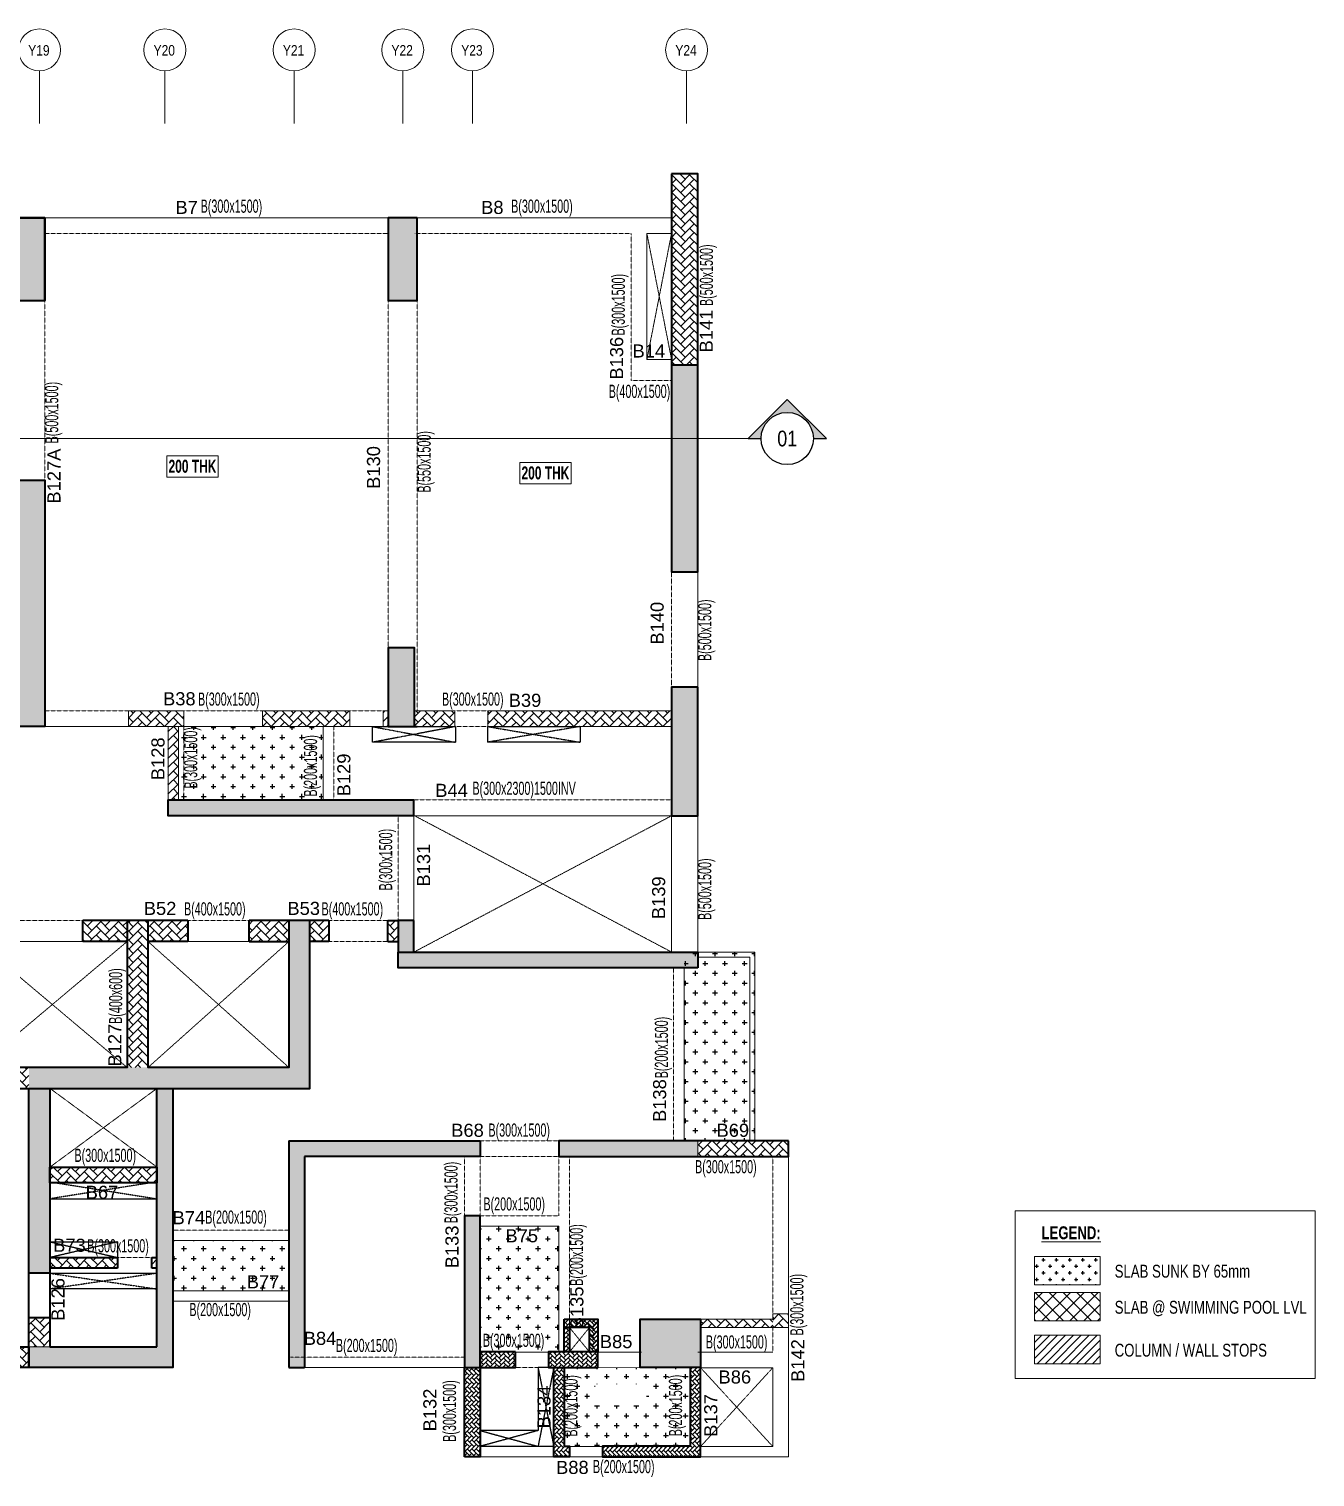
# Model space of a CAD drawing. Header units: millimetres. Extents: x 369 to 69813, y 228 to 29651.
# Drawn here: x 45296 to 69813, y 2037 to 29651 of the extents above; entities that cross this region are included whole.
import ezdxf
from ezdxf.enums import TextEntityAlignment as Align

# ---------------------------------------------------------------- set-up
doc = ezdxf.new("R2010")
doc.units = ezdxf.units.MM
for name, pattern in [('ACAD_ISO04W100', [30, 24, -3, 0, -3]), ('Grid Line', [2222.5, 1270, -317.5, 317.5, -317.5]), ('HIDDEN', [0.375, 0.25, -0.125])]:
    doc.linetypes.add(name, pattern=pattern)
for name, color, linetype, lineweight in [('A-ANNO-TAGS-SECT', 4, 'ACAD_ISO04W100', 25), ('A-FLOR-IDEN', 11, 'Continuous', 9), ('A-GRIDS', 8, 'Continuous', 9), ('A-HIDD-ABVE', 8, 'HIDDEN', 20), ('G-ANNO-TEXT', 231, 'Continuous', 9), ('S-BEAM', 7, 'Continuous', 18), ('S-BEAM-IDEN', 2, 'Continuous', 9), ('S-COL HATCH', 9, 'Continuous', 0), ('S-COLS', 5, 'Continuous', 35), ('S-GRIDS', 8, 'Continuous', 9), ('S-WALL', 4, 'Continuous', 18)]:
    doc.layers.add(name, color=color, linetype=linetype, lineweight=lineweight)
for name, color, linetype in [('Beam Nos', 7, 'Continuous'), ('changes', 7, 'Continuous'), ('CUTOUT', 4, 'Continuous'), ('SUNK SLAB', 8, 'Continuous')]:
    doc.layers.add(name, color=color, linetype=linetype)
doc.styles.add('Arial Narrow', font='ARIALN.TTF', dxfattribs={"height": 400})
doc.styles.add('Dim.s & Anno.(Misc.)', font='ARIALN.TTF')
doc.styles.add('SC-BBS1', font='SansSerif')
doc.styles.add('Swis721 LtCn BT', font='swisscl.ttf', dxfattribs={"width": 0.9, "height": 233.355162})
doc.styles.add('Swis721 LtCn BT_2', font='swisscl.ttf', dxfattribs={"height": 244.992296})
doc.styles.add('Swis721 LtCn BT_B', font='', dxfattribs={"width": 0.9, "height": 246.918336})
doc.styles.get('Swis721 LtCn BT_B').set_extended_font_data('Swis721 LtCn BT', bold=True)
pattern_1 = [(315, (-31091886.604, 20694843.886), (84.85281374, -1e-14), [180, -60]), (45, (-31091844.18, 20694801.46), (84.85281374, -2e-14), [180, -60])]
pattern_2 = [(45, (-31789576.34, 20738932.61), (0, 169.7056275), [360, -120]), (135, (-31789491.49, 20739017.46), (1e-14, 169.7056275), [360, -120])]
pattern_3 = [(0, (-31349234.42, 21120579.93), (187.5, 187.5), [93.75, -281.25]), (90, (-31349187.55, 21120533.05), (-187.5, 187.5), [93.75, -281.25])]
pattern_4 = [(45, (-31606066.84, 20756004.4), (0, 169.7056275), [360, -120]), (135, (-31605981.99, 20756089.26), (1e-14, 169.7056275), [360, -120])]

# ---------------------------------------------------------------- blocks, each defined once
blk = doc.blocks.new('A$C6614787e')
at = {"layer": 'S-COL HATCH'}
h = blk.add_hatch(dxfattribs=at)
h.set_pattern_fill('AR-HBONE', color=256, scale=15)
h.set_pattern_definition([(45, (-31102020.92, 20625022.12), (0, 84.85281374), [180, -60]), (135, (-31101978.495, 20625064.55), (7e-15, 84.85281374), [180, -60])])
h.paths.add_polyline_path([(2600, 2625), (1960, 2625), (1960, 2000), (2120, 2000), (2120, 2466), (2600, 2466)])
h = blk.add_hatch(dxfattribs=at)
h.set_pattern_fill('AR-HBONE', color=256, scale=15)
h.set_pattern_definition([(45, (0, 0), (0, 84.8528), [180, -60]), (135, (42.426, 42.426), (7e-15, 84.8528), [180, -60])])
h.paths.add_polyline_path([(2600, 2466), (2500, 2466), (2500, 2000), (2600, 2000)])
h = blk.add_hatch(dxfattribs=at)
h.set_pattern_fill('AR-HBONE', color=256, scale=15)
h.set_pattern_definition([(45, (-31364182.66, 21103765.56), (0, 84.85281374), [180, -60]), (135, (-31364140.23, 21103807.99), (7e-15, 84.85281374), [180, -60])])
h.paths.add_polyline_path([(2900, 1700), (2900, 2000), (1960, 2000), (1960, 1700)])
h = blk.add_hatch(dxfattribs=at)
h.set_pattern_fill('AR-HBONE', color=256, scale=15)
h.set_pattern_definition([(45, (-31362782.653, 21103765.56), (0, 84.85281374), [180, -60]), (135, (-31362740.227, 21103807.99), (7e-15, 84.85281374), [180, -60])])
h.paths.add_polyline_path([(4200, 1700), (4200, 2000), (3530, 2000), (3530, 1700)])
h = blk.add_hatch(dxfattribs=at)
h.set_pattern_fill('AR-HBONE', color=256, scale=15, angle=-90)
h.set_pattern_definition(pattern_1)
edge = h.paths.add_edge_path()
edge.add_line((200, 1700), (200, 200))
edge.add_line((200, 200), (1870, 200))
edge.add_line((1870, 200), (1870, 0))
edge.add_line((1870, 0), (0, 0))
edge.add_line((0, 0), (0, 1700))
edge.add_line((0, 1700), (200, 1700))
h = blk.add_hatch(dxfattribs=at)
h.set_pattern_fill('AR-HBONE', color=256, scale=15, angle=-90)
h.set_pattern_definition(pattern_1)
h.paths.add_polyline_path([(2600, 200), (2500, 200), (2500, 0), (2800, 0), (2800, 1700), (2600, 1700)])
h = blk.add_hatch(dxfattribs=at)
h.set_pattern_fill('AR-HBONE', color=256, scale=15, angle=-90)
h.set_pattern_definition([(315, (21106265.21, 31371048.637), (84.85281374, -2e-14), [180, -60]), (45, (21106307.64, 31371006.21), (84.85281374, -2e-14), [180, -60])])
h.paths.add_polyline_path([(4200, 0), (4500, 0), (4500, 1700), (4200, 1700)])
at = {"layer": 'S-COLS', "elevation": 0}
for points in [[(2600, 2625), (1960, 2625), (1960, 2000), (2120, 2000), (2120, 2466), (2600, 2466), (2600, 2625)], [(200, 1700), (200, 200), (1870, 200), (1870, 0), (0, 0), (0, 1700), (200, 1700)]]:
    blk.add_lwpolyline(points, dxfattribs=at)
for points in [[(2600, 2466), (2500, 2466), (2500, 2000), (2600, 2000)], [(1960, 2000), (2900, 2000), (2900, 1700), (1960, 1700)], [(3530, 2000), (4200, 2000), (4200, 1700), (3530, 1700)], [(2600, 200), (2500, 200), (2500, 0), (2800, 0), (2800, 1700), (2600, 1700)], [(4500, 0), (4500, 1700), (4200, 1700), (4200, 0)]]:
    blk.add_lwpolyline(points, close=True, dxfattribs=at)
blk = doc.blocks.new('*U11')
blk.add_hatch(color=256).paths.add_polyline_path([(5, 0), (7.5, 0), (0, 7.5), (-7.5, 0), (-5, 0, -0.414214), (0, 5, -0.414214)])
at = {"lineweight": 20, "ltscale": 50}
blk.add_line((-5, 0), (-397.5, 0), dxfattribs=at)
at = {"linetype": 'Continuous'}
blk.add_lwpolyline([(5, 0), (7.5, 0), (0, 7.5), (-7.5, 0), (-5, 0)], dxfattribs=at)
blk.add_circle((0, 0), 5, dxfattribs=at)
at = {"color": 7, "style": 'Dim.s & Anno.(Misc.)'}
blk.add_attdef('SECTION-LETTER', text='', height=3, dxfattribs=at).set_placement((0, 0), align=Align.MIDDLE_CENTER)
blk = doc.blocks.new('Grid - Type 1 Structural-6743905-11TH FLOOR LVL')
at = {"layer": 'A-GRIDS'}
blk.add_circle((0, 0), 4, dxfattribs=at)
blk = doc.blocks.new('A$Cf2260b48')
at = {"layer": 'S-GRIDS', "linetype": 'Grid Line'}
for p, q in [((-7583, 18003), (-7583, 19003)), ((-3500, 18003), (-3500, 19003)), ((-2170, 18003), (-2170, 19003)), ((-100, 18003), (-100, 19003)), ((2365, 18003), (2365, 19003)), ((4755, 18003), (4755, 19003)), ((6135, 18003), (6135, 19003)), ((9385, 18003), (9385, 19003)), ((11955, 18003), (11955, 19003)), ((12705, 16262), (12705, 19003)), ((15455, 18003), (15455, 19003)), ((22055, 18003), (22055, 19003)), ((24805, 18003), (24805, 19003)), ((25555, 18003), (25555, 19003)), ((28125, 18003), (28125, 19003)), ((31375, 18003), (31375, 19003)), ((32755, 18003), (32755, 19003)), ((35145, 18003), (35145, 19003)), ((37610, 18003), (37610, 19003)), ((39680, 18003), (39680, 19003)), ((41010, 18003), (41010, 19003)), ((45092, 18003), (45092, 19003)), ((-10572, 9150), (-11572, 9150)), ((-10572, 5000), (-11572, 5000)), ((-10572, -200), (-11572, -200)), ((-10572, -1500), (-11572, -1500)), ((-10572, -5525), (-11572, -5525))]:
    blk.add_line(p, q, dxfattribs=at)
at = {"layer": 'A-GRIDS', "xscale": 99.99999999999991, "yscale": 99.99999999999991, "zscale": 99.99999999999991}
for p in [(-7583, 19403), (-3500, 19403), (-2170, 19403), (-100, 19403), (2365, 19403), (4755, 19403), (6135, 19403), (9385, 19403), (11955, 19403), (12705, 19403), (15455, 19403), (22055, 19403), (24805, 19403), (25555, 19403), (28125, 19403), (31375, 19403), (32755, 19403), (35145, 19403), (37610, 19403), (39680, 19403), (41010, 19403), (45092, 19403)]:
    blk.add_blockref('Grid - Type 1 Structural-6743905-11TH FLOOR LVL', p, dxfattribs=at)
at = {"layer": 'A-GRIDS', "xscale": 99.99999999999991, "yscale": 99.99999999999991, "zscale": 99.99999999999991, "rotation": 89.99999999999982}
for p in [(-11972, 9150), (-11972, 5000), (-11972, -200), (-11972, -1500), (-11972, -5525)]:
    blk.add_blockref('Grid - Type 1 Structural-6743905-11TH FLOOR LVL', p, dxfattribs=at)
at = {"layer": 'A-GRIDS', "lineweight": 18, "char_height": 200, "attachment_point": 1, "style": 'Arial Narrow'}
for s, insert, width in [('Y3', (-7732, 19495), 352.74), ('Y4', (-3649, 19495), 352.74), ('Y5', (-2319, 19495), 352.74), ('Y6', (-249, 19495), 352.74), ('Y7', (2216, 19495), 352.74), ('Y8', (4606, 19495), 352.74), ('Y9', (5986, 19495), 352.74), ('Y10', (9170, 19495), 513.08), ('Y11', (11740, 19495), 513.08), ('Y12', (12490, 19495), 513.08), ('Y13', (15240, 19495), 513.08), ('Y14', (21840, 19495), 513.08), ('Y15', (24590, 19495), 513.08), ('Y16', (25340, 19495), 513.08), ('Y17', (27910, 19495), 513.08), ('Y18', (31160, 19495), 513.08), ('Y19', (32540, 19495), 513.08), ('Y20', (34930, 19495), 513.08), ('Y21', (37395, 19495), 513.08), ('Y22', (39465, 19495), 513.08), ('Y23', (40795, 19495), 513.08), ('Y24', (44877, 19495), 513.08), ('X2', (-12119, 9244), 352.74), ('X3', (-12119, 5094), 352.74), ('X4', (-12119, -106), 352.74), ('X5', (-12119, -1406), 352.74), ('X6', (-12119, -5431), 352.74)]:
    blk.add_mtext(s, dxfattribs=dict(at, insert=insert, width=width))
blk = doc.blocks.new('A$Cfa8a0a46')
at = {"layer": 'CUTOUT', "color": 8, "linetype": 'HIDDEN'}
for p, q in [((11520, 3100), (9830, 2800)), ((9830, 3100), (11520, 2811)), ((12680, 3100), (12150, 2800)), ((12150, 3100), (12680, 2800)), ((34180, 3100), (34710, 2800)), ((34710, 3100), (34180, 2800)), ((35340, 3100), (37030, 2800)), ((37030, 3100), (35340, 2811)), ((880, 300), (-875, 1)), ((-875, 299), (880, 0)), ((3080, 300), (1500, 0)), ((3080, 300), (1500, 0)), ((1500, 300), (3080, 0)), ((43780, 300), (45360, 0)), ((43780, 300), (45360, 0)), ((45360, 300), (43780, 0)), ((47725, 300), (45970, 1)), ((45980, 300), (47735, 1)), ((9089, -8405), (7190, -8705)), ((7331, -8405), (9230, -8705)), ((39529, -8405), (37630, -8705)), ((39529, -8405), (37630, -8705)), ((37771, -8405), (39670, -8705)), ((37771, -8405), (39670, -8705)), ((9230, -9525), (7940, -9825)), ((7940, -9525), (9230, -9825)), ((37630, -9525), (38920, -9825)), ((38920, -9525), (37630, -9825)), ((37630, -9525), (38920, -9825)), ((38920, -9525), (37630, -9825)), ((39670, -10125), (37630, -10425)), ((37630, -10125), (39670, -10425)), ((39670, -10125), (37630, -10425)), ((37630, -10125), (39670, -10425)), ((-75, -11925), (-375, -13425)), ((-375, -11925), (-75, -13425)), ((46934, -11925), (47234, -13425)), ((47234, -11925), (46934, -13425)), ((-75, -13125), (1025, -13425)), ((1025, -13125), (-75, -13425)), ((46934, -13125), (45834, -13425)), ((45834, -13125), (46934, -13425))]:
    blk.add_line(p, q, dxfattribs=at)
at = {"layer": 'CUTOUT', "linetype": 'HIDDEN'}
blk.add_line((1500, 300), (3080, 0), dxfattribs=at)
at = {"layer": 'CUTOUT'}
for points in [[(9830, 3100), (11520, 3100), (11520, 2800), (9830, 2800)], [(12150, 3100), (12680, 3100), (12680, 2800), (12150, 2800)], [(34710, 3100), (34180, 3100), (34180, 2800), (34710, 2800)], [(37030, 3100), (35340, 3100), (35340, 2800), (37030, 2800)], [(-880, 0), (880, 0), (880, 300), (-880, 300)], [(1500, 0), (3080, 0), (3080, 300), (1500, 300)], [(45360, 0), (43780, 0), (43780, 300), (45360, 300)], [(47740, 0), (45980, 0), (45980, 300), (47740, 300)], [(7190, -8405), (9230, -8405), (9230, -8705), (7190, -8705)], [(37630, -8705), (39670, -8705), (39670, -8405), (37630, -8405)], [(7940, -9525), (9230, -9525), (9230, -9825), (7940, -9825)], [(37630, -9525), (38920, -9525), (38920, -9825), (37630, -9825)], [(37630, -10125), (39670, -10125), (39670, -10425), (37630, -10425)]]:
    blk.add_lwpolyline(points, close=True, dxfattribs=at)
for points in [[(-375, -11925), (-75, -11925), (-75, -13125), (1025, -13125), (1025, -13425), (-375, -13425), (-375, -11925)], [(47234, -11925), (46934, -11925), (46934, -13125), (45834, -13125), (45834, -13425), (47234, -13425), (47234, -11925)]]:
    blk.add_lwpolyline(points, dxfattribs=at)
at = {"layer": 'S-BEAM'}
blk.add_line((39669, -10125), (37630, -10125), dxfattribs=at)

msp = doc.modelspace()

# ---------------------------------------------------------------- hatches: boundary and pattern name
at = {"layer": 'S-COL HATCH'}
h = msp.add_hatch(dxfattribs=at)
h.set_pattern_fill('AR-HBONE', color=256, scale=30)
h.set_pattern_definition(pattern_2)
h.paths.add_polyline_path([(58046, 26888), (57546, 26888), (57546, 23249), (58046, 23249)])
at = {"layer": 'S-COL HATCH', "transparency": 33554687}
h = msp.add_hatch(color=256, dxfattribs=at)
h.dxf.hatch_style = 1
h.paths.add_polyline_path([(45596, 26048), (45096, 26048), (45096, 24473), (45596, 24473)])
h = msp.add_hatch(color=256, dxfattribs=at)
h.dxf.hatch_style = 1
h.paths.add_polyline_path([(52146, 24473), (52696, 24473), (52696, 26048), (52146, 26048)])
h = msp.add_hatch(color=256, dxfattribs=at)
h.dxf.hatch_style = 1
h.paths.add_polyline_path([(57546, 23249), (58046, 23249), (58046, 19299), (57546, 19299)])
h = msp.add_hatch(color=256, dxfattribs=at)
h.dxf.hatch_style = 1
h.paths.add_polyline_path([(45096, 21048), (45596, 21048), (45596, 16348), (45096, 16348)])
h = msp.add_hatch(color=256, dxfattribs=at)
h.dxf.hatch_style = 1
h.paths.add_polyline_path([(52146, 17848), (52146, 17837), (52146, 17848), (52646, 17848), (52646, 16348), (52145, 16348)])
h = msp.add_hatch(color=256, dxfattribs=at)
h.dxf.hatch_style = 1
h.paths.add_polyline_path([(58046, 17099), (57546, 17099), (57546, 14648), (58046, 14648)])
at = {"layer": 'S-COL HATCH'}
h = msp.add_hatch(dxfattribs=at)
h.set_pattern_fill('AR-HBONE', color=256, scale=30)
h.set_pattern_definition(pattern_2)
h.paths.add_polyline_path([(47196, 16648), (47196, 16348), (48246, 16348), (48246, 16648)])
h = msp.add_hatch(dxfattribs=at)
h.set_pattern_fill('AR-HBONE', color=256, scale=30)
h.set_pattern_definition(pattern_2)
h.paths.add_polyline_path([(49746, 16648), (51415, 16648), (51415, 16348), (49746, 16348)])
h = msp.add_hatch(dxfattribs=at)
h.set_pattern_fill('AR-HBONE', color=256, scale=30)
h.set_pattern_definition(pattern_2)
h.paths.add_polyline_path([(52045, 16648), (52146, 16648), (52146, 16348), (52045, 16348)])
h = msp.add_hatch(dxfattribs=at)
h.set_pattern_fill('AR-HBONE', color=256, scale=30)
h.set_pattern_definition(pattern_2)
h.paths.add_polyline_path([(52646, 16648), (53416, 16648), (53416, 16347), (52865, 16347), (52865, 16348), (52646, 16348)])
h = msp.add_hatch(dxfattribs=at)
h.set_pattern_fill('AR-HBONE', color=256, scale=30)
h.set_pattern_definition(pattern_2)
h.paths.add_polyline_path([(54036, 16648), (57544, 16648), (57544, 16349), (54036, 16349)])
h = msp.add_hatch(dxfattribs=at)
h.set_pattern_fill('AR-HBONE', color=256, scale=30)
h.set_pattern_definition(pattern_2)
h.paths.add_polyline_path([(47946, 16348), (48146, 16348), (48146, 14948), (47946, 14948)])
at = {"layer": 'S-COL HATCH', "transparency": 33554687}
h = msp.add_hatch(color=256, dxfattribs=at)
h.dxf.hatch_style = 1
h.paths.add_polyline_path([(47946, 14948), (48146, 14948), (52335, 14948), (52335, 14648), (47946, 14648)])
h.paths.add_polyline_path([(52335, 14948), (52635, 14948), (52635, 14648), (52335, 14648)])
h = msp.add_hatch(color=256, dxfattribs=at)
h.dxf.hatch_style = 1
h.paths.add_polyline_path([(45296, 9448), (45296, 9848), (50250, 9848), (50250, 12648), (50650, 12648), (50650, 9448)])
at = {"layer": 'S-COL HATCH'}
h = msp.add_hatch(dxfattribs=at)
h.set_pattern_fill('AR-HBONE', color=256, scale=30)
h.set_pattern_definition(pattern_4)
h.paths.add_polyline_path([(46325, 12648), (47166, 12648), (47166, 12248), (46325, 12248)])
h = msp.add_hatch(dxfattribs=at)
h.set_pattern_fill('AR-HBONE', color=256, scale=30)
h.set_pattern_definition(pattern_2)
h.paths.add_polyline_path([(47566, 9848), (47166, 9848), (47166, 12648), (47566, 12648)])
h = msp.add_hatch(dxfattribs=at)
h.set_pattern_fill('AR-HBONE', color=256, scale=30)
h.set_pattern_definition(pattern_4)
h.paths.add_polyline_path([(47566, 12648), (48322, 12648), (48322, 12248), (47566, 12248)])
h = msp.add_hatch(dxfattribs=at)
h.set_pattern_fill('AR-HBONE', color=256, scale=30)
h.set_pattern_definition(pattern_4)
h.paths.add_polyline_path([(49492, 12248), (49492, 12648), (50250, 12648), (50250, 12248)])
h = msp.add_hatch(dxfattribs=at)
h.set_pattern_fill('AR-HBONE', color=256, scale=30)
h.set_pattern_definition(pattern_4)
h.paths.add_polyline_path([(50650, 12248), (50650, 12648), (51015, 12648), (51015, 12248), (50926, 12248)])
h = msp.add_hatch(dxfattribs=at)
h.set_pattern_fill('AR-HBONE', color=256, scale=30)
h.set_pattern_definition(pattern_4)
h.paths.add_polyline_path([(52135, 12248), (52135, 12648), (52335, 12648), (52335, 12248)])
at = {"layer": 'S-COL HATCH', "transparency": 33554687}
h = msp.add_hatch(color=256, dxfattribs=at)
h.dxf.hatch_style = 1
h.paths.add_polyline_path([(52635, 12648), (52335, 12648), (52335, 12048), (52635, 12048)])
h = msp.add_hatch(color=256, dxfattribs=at)
h.dxf.hatch_style = 1
h.paths.add_polyline_path([(52335, 12048), (52335, 11748), (58046, 11748), (58046, 12048)])
at = {"layer": 'S-COL HATCH'}
h = msp.add_hatch(dxfattribs=at)
h.set_pattern_fill('AR-HBONE', color=256, scale=30)
h.set_pattern_definition(pattern_2)
h.paths.add_polyline_path([(44316, 9848), (45296, 9848), (45296, 9448), (44316, 9448)])
at = {"layer": 'S-COL HATCH', "transparency": 33554687}
h = msp.add_hatch(color=256, dxfattribs=at)
h.dxf.hatch_style = 1
h.paths.add_polyline_path([(45296, 9448), (45696, 9448), (45696, 9448), (45696, 7948), (45696, 7948), (45696, 7648), (45696, 5923), (45296, 5923)])
h = msp.add_hatch(color=256, dxfattribs=at)
h.dxf.hatch_style = 1
h.paths.add_polyline_path([(47735, 9448), (48035, 9448), (48035, 4123), (47735, 4123), (45296, 4123), (45296, 4523), (47735, 4523), (47735, 6223), (47735, 6223), (47735, 6223)])
h = msp.add_hatch(color=256, dxfattribs=at)
h.dxf.hatch_style = 1
h.paths.add_polyline_path([(50250, 8448), (53900, 8448), (53900, 8148), (50550, 8148), (50550, 4123), (50250, 4123)])
h = msp.add_hatch(color=256, dxfattribs=at)
h.dxf.hatch_style = 1
h.paths.add_polyline_path([(55400, 8448), (58046, 8448), (58046, 8148), (55400, 8148)])
at = {"layer": 'S-COL HATCH'}
h = msp.add_hatch(dxfattribs=at)
h.set_pattern_fill('AR-HBONE', color=256, scale=30)
h.set_pattern_definition(pattern_2)
h.paths.add_polyline_path([(59775, 8148), (59775, 8448), (58046, 8448), (58046, 8148)])
h = msp.add_hatch(dxfattribs=at)
h.set_pattern_fill('AR-HBONE', color=256, scale=30)
h.set_pattern_definition(pattern_2)
h.paths.add_polyline_path([(45696, 7648), (47735, 7648), (47735, 7948), (45696, 7948)])
at = {"layer": 'S-COL HATCH', "transparency": 33554687}
h = msp.add_hatch(color=256, dxfattribs=at)
h.dxf.hatch_style = 1
h.paths.add_polyline_path([(53600, 7021), (53900, 7021), (53900, 4123), (53600, 4123)])
at = {"layer": 'S-COL HATCH'}
h = msp.add_hatch(dxfattribs=at)
h.set_pattern_fill('AR-HBONE', color=256, scale=30)
h.set_pattern_definition(pattern_2)
h.paths.add_polyline_path([(46985, 6223), (46985, 6023), (45696, 6023), (45696, 6223)])
h = msp.add_hatch(dxfattribs=at)
h.set_pattern_fill('AR-HBONE', color=256, scale=30)
h.set_pattern_definition(pattern_2)
h.paths.add_polyline_path([(47635, 6223), (47735, 6223), (47735, 6023), (47635, 6023)])
h = msp.add_hatch(dxfattribs=at)
h.set_pattern_fill('AR-HBONE', color=256, scale=30)
h.set_pattern_definition(pattern_2)
h.paths.add_polyline_path([(45296, 5073), (45696, 5073), (45696, 4523), (45296, 4523)])
h = msp.add_hatch(dxfattribs=at)
h.set_pattern_fill('AR-HBONE', color=256, scale=30)
h.set_pattern_definition([(45, (-31789576.34, 20639214.61), (0, 169.7056275), [360, -120]), (135, (-31789491.49, 20639299.46), (1e-14, 169.7056275), [360, -120])])
h.paths.add_polyline_path([(55600, 5048), (55600, 4888), (55980, 4888), (55980, 4421), (56140, 4421), (56140, 5048)])
h.paths.add_polyline_path([(59475, 5048), (58100, 5048), (58100, 4888), (59475, 4888)])
at = {"layer": 'S-COL HATCH', "transparency": 33554687}
h = msp.add_hatch(color=256, dxfattribs=at)
h.dxf.hatch_style = 1
h.paths.add_polyline_path([(56950, 4123), (58100, 4123), (58100, 5048), (56950, 5048)])
at = {"layer": 'S-COL HATCH'}
h = msp.add_hatch(dxfattribs=at)
h.set_pattern_fill('AR-HBONE', color=256, scale=30)
h.set_pattern_definition([(45, (-31789576.35, 20548688.32), (0, 169.7056275), [360, -120]), (135, (-31789491.5, 20548773.17), (1e-14, 169.7056275), [360, -120])])
h.paths.add_polyline_path([(59475, 4888), (59475, 5148), (59775, 5148), (59775, 4888)])
h = msp.add_hatch(dxfattribs=at)
h.set_pattern_fill('AR-HBONE', color=256, scale=30)
h.set_pattern_definition(pattern_2)
h.paths.add_polyline_path([(45296, 4523), (37696, 4523), (37696, 4123), (45296, 4123)])
at = {"layer": 'SUNK SLAB'}
h = msp.add_hatch(dxfattribs=at)
h.set_pattern_fill('CROSS', color=8, scale=750, style=0)
h.set_pattern_definition(pattern_3)
h.paths.add_polyline_path([(50906, 16348), (50906, 14948), (48146, 14948), (48146, 16348)])
h.paths.add_polyline_path([(50479, 14950), (50479, 16223), (51006, 16223), (51006, 14950)], flags=9)
h = msp.add_hatch(dxfattribs=at)
h.set_pattern_fill('CROSS', color=8, scale=750, style=0)
h.set_pattern_definition(pattern_3)
h.paths.add_polyline_path([(57785, 12048), (59135, 12048), (59135, 8448), (57785, 8448)])
h = msp.add_hatch(dxfattribs=at)
h.set_pattern_fill('CROSS', color=8, scale=750, style=0)
h.set_pattern_definition([(0, (-31349234.42, 21120579.91), (187.5, 187.5), [93.75, -281.25]), (90, (-31349187.55, 21120533.04), (-187.5, 187.5), [93.75, -281.25])])
h.paths.add_polyline_path([(53900, 6821), (55400, 6821), (55400, 4421), (53900, 4421)])
h.paths.add_polyline_path([(55280, 4378), (53881, 4378), (53881, 4906), (55280, 4906)], flags=9)
h = msp.add_hatch(dxfattribs=at)
h.set_pattern_fill('CROSS', color=8, scale=750, style=0)
h.set_pattern_definition(pattern_3)
h.paths.add_polyline_path([(48035, 5588), (48035, 6548), (50250, 6548), (50250, 5588)])
h = msp.add_hatch(dxfattribs=at)
h.set_pattern_fill('CROSS', color=8, scale=500, style=0)
h.set_pattern_definition([(0, (-23770.32, 20056.58), (125, 125), [62.5, -187.5]), (90, (-23739.07, 20025.33), (-125, 125), [62.5, -187.5])])
h.paths.add_polyline_path([(65716, 6245), (65716, 5704), (64466, 5704), (64466, 6245)], flags=0)
h = msp.add_hatch(dxfattribs=at)
h.set_pattern_fill('ANSI37', color=8, scale=1500, style=0)
h.set_pattern_definition([(45, (-31294134.48, 20686770.6), (-132.5825215, 132.5825215), []), (135, (-31294134.48, 20686770.6), (-132.5825215, -132.5825215), [])])
h.paths.add_polyline_path([(65716, 5558), (65716, 5017), (64466, 5017), (64466, 5558)], flags=0)
h = msp.add_hatch(dxfattribs=at)
h.set_pattern_fill('ANSI31', color=8, scale=850, style=0)
h.set_pattern_definition([(45, (-31294134.48, 20969753.44), (-75.1300955, 75.1300955), [])])
h.paths.add_polyline_path([(65716, 4740), (65716, 4199), (64466, 4199), (64466, 4740)], flags=0)
h = msp.add_hatch(dxfattribs=at)
h.set_pattern_fill('CROSS', color=8, scale=750, style=0)
h.set_pattern_definition(pattern_3)
h.paths.add_polyline_path([(57900, 2620), (57900, 4121), (55500, 4123), (55500, 2622)])
h.paths.add_polyline_path([(56089, 3394), (56089, 3806), (57067, 3806), (57067, 3394)], flags=0)
h.paths.add_polyline_path([(57888, 2752), (57888, 4025), (57360, 4025), (57360, 2752)], flags=24)
h.paths.add_polyline_path([(55892, 2745), (55892, 4018), (55365, 4018), (55365, 2745)], flags=9)
h.paths.add_polyline_path([(56043, 3342), (57093, 3342), (57093, 3860), (56043, 3860)], flags=24)

# ---------------------------------------------------------------- linework, layer by layer
at = {"layer": 'A-FLOR-IDEN', "color": 8, "flags": 128}
for points in [[(48900, 21514), (48900, 21102), (47923, 21102), (47923, 21514)], [(55629, 21387), (55629, 20975), (54652, 20975), (54652, 21387)]]:
    msp.add_lwpolyline(points, close=True, dxfattribs=at)
at = {"layer": 'A-HIDD-ABVE', "linetype": 'HIDDEN'}
for p, q in [((57076, 25748), (57546, 23348)), ((57076, 23348), (57545, 25748)), ((57546, 14648), (52635, 12048)), ((57546, 12048), (52647, 14648, 0)), ((47166, 12248), (44316, 9848)), ((47166, 9848), (44316, 12248)), ((50250, 12248), (47566, 9848)), ((50250, 9848), (47566, 12248)), ((47735, 9448, 0), (45696, 7948)), ((47735, 7948), (45696, 9448)), ((55980, 4888), (55600, 4423)), ((55980, 4423), (55600, 4888)), ((59475, 2620), (58100, 4121)), ((58100, 2620), (59475, 4121, 0))]:
    msp.add_line(p, q, dxfattribs=at)
at = {"layer": 'G-ANNO-TEXT', "color": 7, "elevation": 0}
for points in [[(64098, 7115), (69813, 7115), (69813, 3916), (64098, 3916)], [(65716, 6245), (65716, 5704), (64466, 5704), (64466, 6245)], [(65716, 5558), (65716, 5017), (64466, 5017), (64466, 5558)], [(65716, 4740), (65716, 4199), (64466, 4199), (64466, 4740)]]:
    msp.add_lwpolyline(points, close=True, dxfattribs=at)
at = {"layer": 'S-BEAM'}
for p, q in [((52146, 26048), (45596, 26048, 0)), ((57546, 26048), (52146, 26048)), ((57546, 25748), (57076, 25748)), ((57076, 23348), (57076, 25748)), ((57546, 23348), (57076, 23348)), ((58046, 19299), (58046, 17099)), ((47946, 16348), (45596, 16348, 0)), ((50906, 16348), (48246, 16348)), ((50906, 16348), (50906, 14948)), ((52146, 16348), (51106, 16348)), ((52635, 12648), (52635, 14648, 0)), ((57546, 14648, 0), (52647, 14648, 0)), ((57546, 14648, 0), (57546, 12048)), ((58046, 14648), (58046, 12048)), ((47166, 12248), (44316, 12248)), ((50250, 12248), (47566, 12248)), ((59135, 8448), (59135, 12048)), ((57785, 8448), (57785, 11748)), ((59775, 8148), (59775, 2423)), ((55400, 6821), (53900, 6821)), ((55400, 6821), (55400, 4421)), ((50250, 6548), (48035, 6548)), ((47735, 5923), (45696, 5923)), ((50250, 5588), (48035, 5588)), ((50250, 5388), (48035, 5388)), ((55980, 4888), (55600, 4888)), ((55600, 4888), (55600, 4421)), ((55980, 4888), (55980, 4421)), ((56975, 4421), (53900, 4421)), ((58046, 4421), (59475, 4421)), ((53600, 4123), (50284, 4123)), ((53600, 4123), (53600, 2423)), ((53900, 4123), (53899, 2623)), ((54319, 4123), (53900, 4123)), ((55300, 4123), (55100, 4123)), ((55300, 4123), (55300, 2623)), ((57900, 4121), (55500, 4123)), ((55500, 4123), (55500, 2623)), ((57894, 4121), (59475, 4121)), ((57900, 4123), (57900, 2620)), ((58100, 4123), (58100, 2620)), ((59475, 2620), (59475, 4121)), ((55300, 2622), (53900, 2623)), ((57900, 2620), (55500, 2622)), ((59477, 2620), (58100, 2620)), ((53600, 2423), (59775, 2423))]:
    msp.add_line(p, q, dxfattribs=at)
at = {"layer": 'S-BEAM', "linetype": 'HIDDEN'}
for p, q in [((52146, 25748), (45596, 25748, 0)), ((56776, 25748), (52646, 25748)), ((56776, 22948), (56776, 25748)), ((45596, 24473, 0), (45596, 21048)), ((52146, 24473), (52146, 17848)), ((52696, 24473), (52696, 16648)), ((56775, 23248), (56775, 23248)), ((56776, 22948), (57546, 22948)), ((57546, 19299), (57546, 17099)), ((52146, 16648), (45596, 16648, 0)), ((57546, 16648), (52646, 16648)), ((47946, 16348, 0), (47946, 14948, 0)), ((48246, 16348, 0), (48246, 14948, 0)), ((51106, 16348), (51106, 14948)), ((57546, 16349), (52646, 16347)), ((57546, 14948, 0), (52635, 14948, 0)), ((52335, 14648), (52335, 12648)), ((47166, 12648), (44316, 12648)), ((50250, 12648), (47566, 12648)), ((52335, 12648), (50650, 12648)), ((52335, 12248), (50650, 12248)), ((57585, 8448), (57585, 11748)), ((55400, 8448), (53900, 8448)), ((53600, 8148), (53600, 7021)), ((53900, 8148), (53900, 7021)), ((55400, 8148), (53900, 8148)), ((55400, 8148), (55400, 7021)), ((55600, 8148), (55600, 4888)), ((59475, 8148), (59475, 5048)), ((55400, 7021), (53900, 7021)), ((50250, 6748), (48035, 6748)), ((47635, 6223), (46985, 6223)), ((59475, 4888), (59475, 4421)), ((53600, 4323), (50284, 4323)), ((55100, 4123), (54250, 4123))]:
    msp.add_line(p, q, dxfattribs=at)
at = {"layer": 'S-BEAM', "color": 5}
for p, q in [((59475, 5048), (59475, 5148)), ((59475, 5148), (59775, 5148)), ((59475, 4888), (59775, 4888))]:
    msp.add_line(p, q, dxfattribs=at)
at = {"layer": 'S-BEAM', "color": 5, "elevation": 0}
for points in [[(48246, 16648), (47196, 16648), (47196, 16348), (48246, 16348)], [(51415, 16648), (49746, 16648), (49746, 16348), (51415, 16348)], [(52146, 16648), (52045, 16648), (52045, 16348), (52146, 16348)], [(53416, 16648), (52646, 16648), (52646, 16347), (53416, 16347)], [(54046, 16649), (57544, 16649), (57544, 16349), (54046, 16349)], [(48146, 16348), (47946, 16348), (47946, 14948), (48146, 14948)], [(55600, 5048), (55600, 4888), (55980, 4888), (55980, 4421), (56140, 4421), (56140, 5048)]]:
    msp.add_lwpolyline(points, close=True, dxfattribs=at)
msp.add_lwpolyline([(59475, 5048), (58100, 5048), (58100, 4888), (59475, 4888)], dxfattribs=at)
at = {"layer": 'S-COL HATCH', "transparency": 33554687}
msp.add_line((58046, 8448), (58046, 8148), dxfattribs=at)
at = {"layer": 'S-COL HATCH', "elevation": 0}
msp.add_lwpolyline([(45696, 4523), (45296, 4523), (45296, 5073), (45696, 5073)], close=True, dxfattribs=at)
at = {"layer": 'S-COLS'}
for p, q in [((57546, 26888), (57546, 26888)), ((57546, 23249), (58046, 23249)), ((52635, 14648, 0), (52635, 14948, 0)), ((46325, 12248), (46325, 12648)), ((47166, 12648), (46325, 12648)), ((48322, 12648), (47566, 12648)), ((48322, 12648), (48322, 12248)), ((49492, 12248), (49492, 12648)), ((50250, 12648), (49492, 12648)), ((51015, 12648), (50650, 12648)), ((51015, 12648), (51015, 12248)), ((52135, 12248), (52135, 12648)), ((52135, 12648), (52335, 12648)), ((47166, 12248), (46325, 12248)), ((48322, 12248), (47566, 12248)), ((49492, 12248), (50250, 12248)), ((51015, 12248), (50650, 12248)), ((52135, 12248), (52335, 12248)), ((50250, 8448), (50250, 4123)), ((50250, 8448), (53900, 8448)), ((53900, 8448), (53900, 8148)), ((53900, 8148), (50550, 8148)), ((50550, 8148), (50550, 4123)), ((45696, 5923), (45296, 5923)), ((45696, 5073), (45296, 5073)), ((50250, 4123), (50550, 4123))]:
    msp.add_line(p, q, dxfattribs=at)
at = {"layer": 'S-COLS', "elevation": 0}
for points in [[(57546, 26888), (57546, 19299), (58046, 19299), (58046, 26888)], [(45596, 26048), (45096, 26048), (45096, 24473), (45596, 24473)], [(52696, 26048), (52146, 26048), (52146, 24473), (52696, 24473)], [(45096, 21048), (45596, 21048), (45596, 16348), (45096, 16348)], [(58046, 17099), (57546, 17099), (57546, 14648), (58046, 14648)], [(58046, 11748), (52335, 11748), (52335, 12048), (58046, 12048)], [(59775, 8448), (55400, 8448), (55400, 8148), (59775, 8148)], [(45696, 7948), (47735, 7948), (47735, 7648), (45696, 7648)], [(53900, 7021), (53600, 7021), (53600, 4123), (53900, 4123)], [(58100, 4123), (56950, 4123), (56950, 5048), (58100, 5048)]]:
    msp.add_lwpolyline(points, close=True, dxfattribs=at)
for points in [[(45096, 24473), (45096, 26048), (45596, 26048), (45596, 24473)], [(45596, 21048), (45596, 16348), (45096, 16348), (45096, 21048)], [(52646, 16348), (52646, 17848), (52146, 17848), (52145, 16348), (52696, 16348)], [(52635, 14648), (47946, 14648), (47946, 14948), (52635, 14948)], [(39496, 9448), (50650, 9448), (50650, 12648), (50250, 12648), (50250, 9848), (47566, 9848), (47566, 12648)], [(47166, 12648), (47166, 9848), (44316, 9848), (44316, 12648)], [(47566, 12648), (47166, 12648)], [(45696, 4123), (45296, 4123), (45296, 9448)], [(45696, 9448), (45696, 4523)], [(48035, 9448), (48035, 4123), (47735, 4123)], [(47735, 4523), (47735, 9448)], [(45696, 6223), (46985, 6223)], [(46985, 6223), (46985, 6023)], [(47635, 6023), (47635, 6223)], [(47635, 6223), (47735, 6223)], [(46985, 6023), (45696, 6023)], [(47735, 6023), (47635, 6023)], [(37696, 4523), (45296, 4523), (45296, 4123), (34996, 4123)], [(45696, 4523), (47735, 4523)], [(47735, 4123), (45696, 4123)]]:
    msp.add_lwpolyline(points, dxfattribs=at)
at = {"layer": 'S-COLS', "color": 5, "elevation": 0}
msp.add_lwpolyline([(52635, 12648), (52335, 12648), (52335, 12048), (52635, 12048)], close=True, dxfattribs=at)
at = {"layer": 'S-WALL', "color": 7}
for p, q in [((59135, 12048), (58045, 12048)), ((58045, 11948), (59035, 11948)), ((59035, 11948), (59035, 8448)), ((59135, 8448), (59135, 12048))]:
    msp.add_line(p, q, dxfattribs=at)

# ---------------------------------------------------------------- block references
at = {"layer": 'A-ANNO-TAGS-SECT', "xscale": 99.63369610839109, "yscale": 99.63369610839109, "zscale": 99.63369610839109}
msp.add_blockref('*U11', (59751, 21841), dxfattribs=at).add_auto_attribs({'SECTION-LETTER': '01'})
at = {"layer": 'Beam Nos'}
msp.add_blockref('A$Cfa8a0a46', (8066, 16048), dxfattribs=at)
at = {"layer": 'changes', "xscale": -1}
msp.add_blockref('A$C6614787e', (58100, 2423), dxfattribs=at)
at = {"layer": 'S-WALL'}
msp.add_blockref('A$Cf2260b48', (12741, 9848), dxfattribs=at)

# ---------------------------------------------------------------- texts
at = {"layer": 'A-FLOR-IDEN', "color": 1, "char_height": 246.9, "width": 1155, "attachment_point": 2, "line_spacing_factor": 0.964267, "style": 'Swis721 LtCn BT_B'}
for insert in [(48412, 21436), (55141, 21309)]:
    msp.add_mtext('200 THK', dxfattribs=dict(at, insert=insert))
at = {"layer": 'Beam Nos', "style": 'SC-BBS1'}
for s, p in [('B7', (48301, 26048, 0)), ('B8', (54129, 26048)), ('B14', (57113, 23311)), ('B38', (48162, 16678)), ('B39', (54752, 16649)), ('B44', (53352, 14932)), ('B52', (47795, 12681)), ('B53', (50533, 12681)), ('B68', (53656, 8450)), ('B69', (58714, 8450)), ('B67', (46687, 7267)), ('B74', (48344, 6783)), ('B75', (54689, 6438, 0)), ('B73', (46067, 6257)), ('B77', (49758, 5560)), ('B84', (50844, 4482, 0)), ('B85', (56489, 4420, 0)), ('B86', (58752, 3745, 0)), ('B88', (55655, 2021))]:
    msp.add_text(s, height=250, dxfattribs=at).set_placement(p, align=Align.BOTTOM_CENTER)
for s, p in [('B141', (58407, 23891)), ('B136', (56698, 23372)), ('B127A', (45972, 21124)), ('B130', (52064, 21289)), ('B140', (57471, 18319)), ('B128', (47954, 15734)), ('B129', (51498, 15426)), ('B131', (53018, 13706, 0)), ('B139', (57499, 13084)), ('B127', (47131, 10273)), ('B138', (57518, 9216)), ('B133', (53560, 6426)), ('B126', (46048, 5424)), ('B135', (55940, 5263)), ('B142', (60152, 4258)), ('B132', (53138, 3316)), ('B134', (55313, 3373)), ('B137', (58493, 3211))]:
    msp.add_text(s, height=250, rotation=90, dxfattribs=at).set_placement(p, align=Align.BOTTOM_CENTER)
at = {"layer": 'G-ANNO-TEXT', "color": 7, "char_height": 244.99, "attachment_point": 1, "line_spacing_factor": 0.971848, "style": 'Swis721 LtCn BT_2'}
for s, insert, width in [('\\fSwis721 LtCn BT|b1|i0|c0|p34|;\\LLEGEND:', (64598, 6818), 1299), ('SLAB SUNK BY 65mm', (65994, 6085), 3845.24), ('SLAB @ SWIMMING POOL LVL', (65994, 5397), 3845.24), ('COLUMN / WALL STOPS', (65994, 4579), 3845.24)]:
    msp.add_mtext(s, dxfattribs=dict(at, insert=insert, width=width))
at = {"layer": 'S-BEAM-IDEN', "style": 'Swis721 LtCn BT', "width": 0.8}
for s, p in [('B(300x1500)', (48568, 26147, 0)), ('B(300x1500)', (54488, 26147, 0)), ('B(300x1500)', (48518, 16747)), ('B(300x1500)', (53169, 16747)), ('B(400x1500)', (48251, 12747)), ('B(400x1500)', (50874, 12747)), ('B(300x1500)', (54054, 8529)), ('B(300x1500)', (57994, 7830)), ('B(200x1500)', (53959, 7120)), ('B(200x1500)', (48656, 6869)), ('B(300x1500)', (46407, 6322)), ('B(200x1500)', (48353, 5106)), ('B(300x1500)', (53946, 4520)), ('B(300x1500)', (58200, 4489)), ('B(200x1500)', (51147, 4422)), ('B(200x1500)', (56047, 2112))]:
    msp.add_text(s, height=250, dxfattribs=at).set_placement(p)
for s, rotation, p in [('B(500x1500)', 90, (58335, 24368, 0)), ('B(300x1500)', 90, (56655, 23806)), ('B(500x1500)', 90, (45854, 21748, 0)), ('B(400x1500)', 360, (56347, 22616)), ('B(550x1500)', 90, (52954, 20809)), ('B(500x1500)', 90, (58304, 17598)), ('B(300x1500)', 90, (48504, 15164, 0)), ('B(200x1500)', 90, (50787, 15012)), ('B(300x2300)1500INV', 360, (53749, 15047, 0)), ('B(300x1500)', 90, (52220, 13224)), ('B(500x1500)', 90, (58304, 12660)), ('B(400x600)', 90, (47072, 10679, 0)), ('B(200x1500)', 90, (57478, 9640)), ('B(300x1500)', 360, (46163, 8047)), ('B(300x1500)', 90, (53466, 6875)), ('B(200x1500)', 90, (55858, 5685)), ('B(300x1500)', 90, (60059, 4737)), ('B(300x1500)', 90, (53437, 2709)), ('B(200x1500)', 90, (55751, 2807)), ('B(200x1500)', 90, (57746, 2814))]:
    msp.add_text(s, height=250, rotation=rotation, dxfattribs=at).set_placement(p)

doc.saveas('drawing.dxf')
